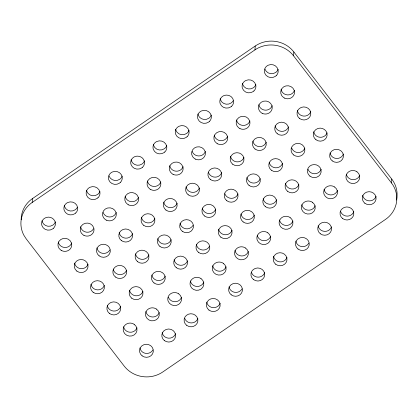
<?xml version="1.0" encoding="UTF-8"?>
<svg xmlns="http://www.w3.org/2000/svg" width="418" height="418" viewBox="0 0 418 418"><rect width="100%" height="100%" fill="white"/><g stroke="black" fill="none" stroke-linecap="round" stroke-linejoin="round"><path stroke-width="0.63" d="M391.76 179.087L391.478 182.953A27.625 26.104 4.2 0 1 385.521 219.398L162.764 371.978A27.625 26.104 4.2 0 1 124.167 366.043L26.235 238.908L23.967 235.418A27.635 26.115 4.2 0 1 32.191 202.458L32.473 198.597L255.231 46.022A27.635 26.115 4.2 0 1 293.844 51.968L391.76 179.087A27.625 26.104 4.2 0 1 396.483 200.05M32.191 202.458L254.949 49.883L255.231 46.022M391.478 182.953L293.556 55.829L293.844 51.968M264.97 69.09L264.996 69.2A6.907 6.526 4.2 0 0 275.634 72.507L276.455 71.844A6.907 6.526 4.2 0 0 278.127 69.252M242.466 83.459L242.722 84.457A6.907 6.526 4.2 0 0 253.36 87.764L254.181 87.101A6.907 6.526 4.2 0 0 255.853 84.509M220.187 98.721L220.443 99.714A6.907 6.526 4.2 0 0 231.081 103.021L231.906 102.358A6.907 6.526 4.2 0 0 233.166 100.712M197.913 113.978L198.169 114.971A6.907 6.526 4.2 0 0 208.807 118.278L209.627 117.62A6.907 6.526 4.2 0 0 211.299 115.028M175.638 129.235L175.894 130.233A6.907 6.526 4.2 0 0 186.532 133.535L187.353 132.877A6.907 6.526 4.2 0 0 189.025 130.285M153.359 144.492L153.615 145.49A6.907 6.526 4.2 0 0 164.253 148.798L165.079 148.134A6.907 6.526 4.2 0 0 166.751 145.542M131.085 159.749L131.341 160.747A6.907 6.526 4.2 0 0 141.979 164.055L142.799 163.391A6.907 6.526 4.2 0 0 144.471 160.799M109.035 175.894L109.067 176.004A6.907 6.526 4.2 0 0 119.705 179.312L120.525 178.648A6.907 6.526 4.2 0 0 122.197 176.056M86.531 190.263L86.787 191.261A6.907 6.526 4.2 0 0 97.425 194.569L98.246 193.905A6.907 6.526 4.2 0 0 99.923 191.313M64.257 205.525L64.513 206.518A6.907 6.526 4.2 0 0 75.151 209.826L75.971 209.162A6.907 6.526 4.2 0 0 77.236 207.516M41.983 220.782L42.239 221.775A6.907 6.526 4.2 0 0 52.877 225.083L53.697 224.424A6.907 6.526 4.2 0 0 55.369 221.833M21.182 219.685A27.635 26.115 4.2 0 1 32.473 198.597M152.889 349.913A6.907 6.526 4.2 0 1 145.673 353.367A6.907 6.526 4.2 0 1 139.91 347.917M286.957 257.42A6.907 6.526 4.2 0 1 279.867 261.882A6.907 6.526 4.2 0 1 273.565 256.37M376.059 196.392A6.907 6.526 4.2 0 1 368.969 200.849A6.907 6.526 4.2 0 1 362.672 195.342M331.505 226.906A6.907 6.526 4.2 0 1 324.42 231.368A6.907 6.526 4.2 0 1 318.119 225.856M308.818 243.109A6.907 6.526 4.2 0 1 301.603 246.563A6.907 6.526 4.2 0 1 295.845 241.113M254.949 49.883A27.635 26.115 4.2 0 1 293.556 55.829M136.979 327.78A6.907 6.526 4.2 0 1 129.888 332.237A6.907 6.526 4.2 0 1 123.587 326.73M227.622 136.216A6.907 6.526 4.2 0 1 220.537 140.678A6.907 6.526 4.2 0 1 214.235 135.166M298.865 184.526A6.907 6.526 4.2 0 1 291.774 188.988A6.907 6.526 4.2 0 1 285.473 183.476M205.348 151.473A6.907 6.526 4.2 0 1 198.801 155.956A6.907 6.526 4.2 0 1 192.217 151.421M294.45 90.445A6.907 6.526 4.2 0 1 287.365 94.907A6.907 6.526 4.2 0 1 281.063 89.395M71.692 243.02A6.907 6.526 4.2 0 1 64.602 247.482A6.907 6.526 4.2 0 1 58.301 241.97M343.418 154.012A6.907 6.526 4.2 0 1 336.328 158.474A6.907 6.526 4.2 0 1 330.027 152.962M120.656 306.587A6.907 6.526 4.2 0 1 113.565 311.049A6.907 6.526 4.2 0 1 107.269 305.537M254.311 215.04A6.907 6.526 4.2 0 1 247.226 219.502A6.907 6.526 4.2 0 1 240.925 213.99M359.736 175.199A6.907 6.526 4.2 0 1 352.651 179.662A6.907 6.526 4.2 0 1 346.35 174.149M270.634 236.233A6.907 6.526 4.2 0 1 263.544 240.695A6.907 6.526 4.2 0 1 257.242 235.182M315.188 205.713A6.907 6.526 4.2 0 1 308.097 210.176A6.907 6.526 4.2 0 1 301.796 204.663M276.585 199.783A6.907 6.526 4.2 0 1 269.5 204.245A6.907 6.526 4.2 0 1 263.199 198.733M237.988 193.853A6.907 6.526 4.2 0 1 231.441 198.336A6.907 6.526 4.2 0 1 224.858 193.8M104.333 285.4A6.907 6.526 4.2 0 1 97.248 289.862A6.907 6.526 4.2 0 1 90.946 284.35M292.908 220.976A6.907 6.526 4.2 0 1 285.823 225.438A6.907 6.526 4.2 0 1 279.522 219.925M327.095 132.819A6.907 6.526 4.2 0 1 320.005 137.282A6.907 6.526 4.2 0 1 313.704 131.769M249.901 120.959A6.907 6.526 4.2 0 1 242.811 125.421A6.907 6.526 4.2 0 1 236.51 119.909M282.542 163.339A6.907 6.526 4.2 0 1 275.452 167.801A6.907 6.526 4.2 0 1 269.155 162.288M260.268 178.596A6.907 6.526 4.2 0 1 253.177 183.058A6.907 6.526 4.2 0 1 246.876 177.546M88.015 264.207A6.907 6.526 4.2 0 1 80.925 268.67A6.907 6.526 4.2 0 1 74.623 263.157M243.945 157.403A6.907 6.526 4.2 0 1 236.854 161.865A6.907 6.526 4.2 0 1 230.553 156.353M221.671 172.665A6.907 6.526 4.2 0 1 215.124 177.148A6.907 6.526 4.2 0 1 208.535 172.608M266.219 142.146A6.907 6.526 4.2 0 1 259.134 146.608A6.907 6.526 4.2 0 1 252.833 141.096M310.773 111.632A6.907 6.526 4.2 0 1 303.682 116.094A6.907 6.526 4.2 0 1 297.381 110.582M353.785 211.649A6.907 6.526 4.2 0 1 347.238 216.132A6.907 6.526 4.2 0 1 340.649 211.597M132.563 233.693A6.907 6.526 4.2 0 1 125.478 238.155A6.907 6.526 4.2 0 1 119.177 232.643M109.877 249.896A6.907 6.526 4.2 0 1 102.661 253.35A6.907 6.526 4.2 0 1 96.898 247.9M193.027 225.312A6.907 6.526 4.2 0 1 185.811 228.766A6.907 6.526 4.2 0 1 180.048 223.316M154.843 218.436A6.907 6.526 4.2 0 1 147.753 222.898A6.907 6.526 4.2 0 1 141.451 217.386M272.175 105.702A6.907 6.526 4.2 0 1 265.085 110.164A6.907 6.526 4.2 0 1 258.784 104.652M177.117 203.179A6.907 6.526 4.2 0 1 170.027 207.641A6.907 6.526 4.2 0 1 163.725 202.129M199.391 187.922A6.907 6.526 4.2 0 1 192.306 192.384A6.907 6.526 4.2 0 1 186.005 186.872M288.498 126.889A6.907 6.526 4.2 0 1 281.408 131.351A6.907 6.526 4.2 0 1 275.107 125.839M241.991 288.88A6.907 6.526 4.2 0 1 234.775 292.334A6.907 6.526 4.2 0 1 229.017 286.884M321.139 169.269A6.907 6.526 4.2 0 1 314.592 173.752A6.907 6.526 4.2 0 1 308.009 169.217M304.816 148.076A6.907 6.526 4.2 0 1 298.269 152.565A6.907 6.526 4.2 0 1 291.686 148.024M337.462 190.456A6.907 6.526 4.2 0 1 330.372 194.919A6.907 6.526 4.2 0 1 324.07 189.406M183.074 166.73A6.907 6.526 4.2 0 1 175.983 171.192A6.907 6.526 4.2 0 1 169.682 165.68M232.037 230.297A6.907 6.526 4.2 0 1 224.947 234.759A6.907 6.526 4.2 0 1 218.645 229.252M264.678 272.677A6.907 6.526 4.2 0 1 258.131 277.16A6.907 6.526 4.2 0 1 251.547 272.625M248.36 251.49A6.907 6.526 4.2 0 1 241.27 255.952A6.907 6.526 4.2 0 1 234.968 250.439M215.714 209.11A6.907 6.526 4.2 0 1 208.624 213.572A6.907 6.526 4.2 0 1 202.328 208.059M160.794 181.987A6.907 6.526 4.2 0 1 153.709 186.449A6.907 6.526 4.2 0 1 147.408 180.937M138.52 197.249A6.907 6.526 4.2 0 1 131.43 201.706A6.907 6.526 4.2 0 1 125.128 196.199M187.483 260.816A6.907 6.526 4.2 0 1 180.393 265.278A6.907 6.526 4.2 0 1 174.097 259.766M142.93 291.33A6.907 6.526 4.2 0 1 135.845 295.792A6.907 6.526 4.2 0 1 129.543 290.28M165.209 276.073A6.907 6.526 4.2 0 1 158.119 280.535A6.907 6.526 4.2 0 1 151.818 275.023M209.35 246.5A6.907 6.526 4.2 0 1 202.134 249.959A6.907 6.526 4.2 0 1 196.371 244.509M159.253 312.518A6.907 6.526 4.2 0 1 152.168 316.98A6.907 6.526 4.2 0 1 145.866 311.467M181.532 297.261A6.907 6.526 4.2 0 1 174.985 301.744A6.907 6.526 4.2 0 1 168.397 297.208M226.081 266.747A6.907 6.526 4.2 0 1 218.995 271.209A6.907 6.526 4.2 0 1 212.694 265.696M126.612 270.143A6.907 6.526 4.2 0 1 119.522 274.605A6.907 6.526 4.2 0 1 113.221 269.093M203.806 282.004A6.907 6.526 4.2 0 1 196.716 286.466A6.907 6.526 4.2 0 1 190.415 280.953M175.576 333.71A6.907 6.526 4.2 0 1 168.485 338.172A6.907 6.526 4.2 0 1 162.189 332.66M197.85 318.453A6.907 6.526 4.2 0 1 191.303 322.936A6.907 6.526 4.2 0 1 184.719 318.401M220.129 303.196A6.907 6.526 4.2 0 1 213.039 307.653A6.907 6.526 4.2 0 1 206.738 302.146M93.559 228.709A6.907 6.526 4.2 0 1 86.338 232.162A6.907 6.526 4.2 0 1 80.58 226.713M116.241 212.506A6.907 6.526 4.2 0 1 109.699 216.989A6.907 6.526 4.2 0 1 103.11 212.454M148.886 254.881A6.907 6.526 4.2 0 1 141.796 259.343A6.907 6.526 4.2 0 1 135.5 253.836M171.161 239.624A6.907 6.526 4.2 0 1 164.075 244.086A6.907 6.526 4.2 0 1 157.774 238.573M53.415 228.285L52.59 228.949A6.907 6.526 4.2 0 1 41.952 225.642L41.695 224.644A6.907 6.526 4.2 0 1 44.433 218.353L46.351 217.433L48.483 217.125A6.907 6.526 4.2 0 1 55.328 222.658L55.416 223.677A6.907 6.526 4.2 0 1 53.415 228.285M75.689 213.028L74.869 213.692A6.907 6.526 4.2 0 1 64.231 210.385L63.975 209.387A6.907 6.526 4.2 0 1 66.708 203.096L67.627 202.563A6.907 6.526 4.2 0 1 77.602 207.401L77.691 208.42A6.907 6.526 4.2 0 1 75.689 213.028M97.964 197.771L97.143 198.43A6.907 6.526 4.2 0 1 86.505 195.128L86.249 194.13A6.907 6.526 4.2 0 1 88.982 187.839L89.907 187.306A6.907 6.526 4.2 0 1 99.876 192.139L99.965 193.163A6.907 6.526 4.2 0 1 97.964 197.771M120.243 182.514L119.417 183.173A6.907 6.526 4.2 0 1 108.779 179.865L108.523 178.873A6.907 6.526 4.2 0 1 111.261 172.582L112.181 172.049A6.907 6.526 4.2 0 1 122.155 176.882L122.244 177.906A6.907 6.526 4.2 0 1 120.243 182.514M142.517 167.252L141.697 167.916A6.907 6.526 4.2 0 1 131.059 164.608L130.803 163.61A6.907 6.526 4.2 0 1 133.535 157.32L134.455 156.792A6.907 6.526 4.2 0 1 144.429 161.625L144.518 162.649A6.907 6.526 4.2 0 1 142.517 167.252M164.791 151.995L163.971 152.659A6.907 6.526 4.2 0 1 153.333 149.351L153.077 148.353A6.907 6.526 4.2 0 1 155.809 142.063L156.734 141.535A6.907 6.526 4.2 0 1 166.704 146.368L166.792 147.387A6.907 6.526 4.2 0 1 164.791 151.995M187.071 136.738L186.245 137.402A6.907 6.526 4.2 0 1 175.607 134.094L175.351 133.096A6.907 6.526 4.2 0 1 178.089 126.806L179.008 126.273A6.907 6.526 4.2 0 1 188.983 131.111L189.072 132.13A6.907 6.526 4.2 0 1 187.071 136.738M209.345 121.481L208.525 122.145A6.907 6.526 4.2 0 1 197.886 118.837L197.63 117.839A6.907 6.526 4.2 0 1 200.363 111.549L201.283 111.016A6.907 6.526 4.2 0 1 211.257 115.854L211.346 116.873A6.907 6.526 4.2 0 1 209.345 121.481M231.619 106.224L230.799 106.888A6.907 6.526 4.2 0 1 220.161 103.58L219.905 102.582A6.907 6.526 4.2 0 1 222.637 96.292L223.562 95.759A6.907 6.526 4.2 0 1 233.531 100.597L233.62 101.616A6.907 6.526 4.2 0 1 231.619 106.224M253.898 90.967L253.073 91.626A6.907 6.526 4.2 0 1 242.44 88.323L242.179 87.325A6.907 6.526 4.2 0 1 244.917 81.035L245.836 80.502A6.907 6.526 4.2 0 1 255.811 85.335L255.9 86.359A6.907 6.526 4.2 0 1 253.898 90.967M276.173 75.71L275.352 76.369A6.907 6.526 4.2 0 1 264.714 73.061L264.458 72.068A6.907 6.526 4.2 0 1 267.191 65.778L268.11 65.245A6.907 6.526 4.2 0 1 278.085 70.078L278.174 71.102A6.907 6.526 4.2 0 1 276.173 75.71M284.48 98.068L283.556 97.525A6.907 6.526 4.2 0 1 283.514 86.965A6.907 6.526 4.2 0 1 294.152 90.272L294.408 91.27A6.907 6.526 4.2 0 1 291.675 97.561A6.907 6.526 4.2 0 1 284.48 98.068M262.206 113.325L261.281 112.787A6.907 6.526 4.2 0 1 261.234 102.222A6.907 6.526 4.2 0 1 271.872 105.529L272.128 106.527A6.907 6.526 4.2 0 1 269.396 112.818A6.907 6.526 4.2 0 1 262.206 113.325M356.915 171.756L355.99 171.218A6.907 6.526 4.2 0 0 348.8 171.725A6.907 6.526 4.2 0 0 346.067 178.016L346.323 179.008A6.907 6.526 4.2 0 0 356.962 182.316A6.907 6.526 4.2 0 0 356.915 171.756M239.932 128.582L239.007 128.044A6.907 6.526 4.2 0 1 238.96 117.479A6.907 6.526 4.2 0 1 249.598 120.786L249.854 121.784A6.907 6.526 4.2 0 1 247.122 128.075A6.907 6.526 4.2 0 1 239.932 128.582M334.64 187.013L333.71 186.475A6.907 6.526 4.2 0 0 326.521 186.982A6.907 6.526 4.2 0 0 323.788 193.273L324.044 194.271A6.907 6.526 4.2 0 0 334.682 197.573A6.907 6.526 4.2 0 0 334.64 187.013M217.653 143.839L216.728 143.301A6.907 6.526 4.2 0 1 216.686 132.736A6.907 6.526 4.2 0 1 227.324 136.043L227.58 137.041A6.907 6.526 4.2 0 1 224.847 143.332A6.907 6.526 4.2 0 1 217.653 143.839M312.361 202.27L311.436 201.732A6.907 6.526 4.2 0 0 304.247 202.239A6.907 6.526 4.2 0 0 301.514 208.53L301.77 209.528A6.907 6.526 4.2 0 0 312.408 212.835A6.907 6.526 4.2 0 0 312.361 202.27M195.378 159.096L194.454 158.558A6.907 6.526 4.2 0 1 194.407 147.998A6.907 6.526 4.2 0 1 205.045 151.3L205.301 152.298A6.907 6.526 4.2 0 1 202.568 158.589A6.907 6.526 4.2 0 1 195.378 159.096M290.087 217.527L289.162 216.989A6.907 6.526 4.2 0 0 281.972 217.496A6.907 6.526 4.2 0 0 279.234 223.787L279.496 224.785A6.907 6.526 4.2 0 0 290.134 228.092A6.907 6.526 4.2 0 0 290.087 217.527M173.104 174.353L172.179 173.815A6.907 6.526 4.2 0 1 172.132 163.255A6.907 6.526 4.2 0 1 182.77 166.563L183.027 167.555A6.907 6.526 4.2 0 1 180.294 173.846A6.907 6.526 4.2 0 1 173.104 174.353M267.813 232.784L266.883 232.246A6.907 6.526 4.2 0 0 259.693 232.753A6.907 6.526 4.2 0 0 256.96 239.044L257.216 240.042A6.907 6.526 4.2 0 0 267.854 243.349A6.907 6.526 4.2 0 0 267.813 232.784M150.825 189.61L149.9 189.072A6.907 6.526 4.2 0 1 149.858 178.512A6.907 6.526 4.2 0 1 160.496 181.82L160.752 182.818A6.907 6.526 4.2 0 1 158.02 189.108A6.907 6.526 4.2 0 1 150.825 189.61M245.533 248.046L244.608 247.503A6.907 6.526 4.2 0 0 237.419 248.01A6.907 6.526 4.2 0 0 234.686 254.301L234.942 255.299A6.907 6.526 4.2 0 0 245.58 258.606A6.907 6.526 4.2 0 0 245.533 248.046M128.551 204.872L127.626 204.329A6.907 6.526 4.2 0 1 127.579 193.769A6.907 6.526 4.2 0 1 138.217 197.077L138.473 198.075A6.907 6.526 4.2 0 1 135.74 204.365A6.907 6.526 4.2 0 1 128.551 204.872M223.259 263.303L222.334 262.765A6.907 6.526 4.2 0 0 215.145 263.267A6.907 6.526 4.2 0 0 212.407 269.558L212.668 270.556A6.907 6.526 4.2 0 0 223.306 273.863A6.907 6.526 4.2 0 0 223.259 263.303M106.276 220.129L105.352 219.591A6.907 6.526 4.2 0 1 105.305 209.026A6.907 6.526 4.2 0 1 115.943 212.334L116.199 213.332A6.907 6.526 4.2 0 1 113.466 219.622A6.907 6.526 4.2 0 1 106.276 220.129M200.985 278.56L200.055 278.022A6.907 6.526 4.2 0 0 192.865 278.529A6.907 6.526 4.2 0 0 190.133 284.82L190.389 285.813A6.907 6.526 4.2 0 0 201.027 289.12A6.907 6.526 4.2 0 0 200.985 278.56M83.997 235.386L83.072 234.848A6.907 6.526 4.2 0 1 83.03 224.283A6.907 6.526 4.2 0 1 93.669 227.591L93.925 228.589A6.907 6.526 4.2 0 1 91.192 234.879A6.907 6.526 4.2 0 1 83.997 235.386M178.705 293.817L177.781 293.279A6.907 6.526 4.2 0 0 170.591 293.786A6.907 6.526 4.2 0 0 167.858 300.077L168.114 301.075A6.907 6.526 4.2 0 0 178.752 304.377A6.907 6.526 4.2 0 0 178.705 293.817M61.723 250.643L60.798 250.105A6.907 6.526 4.2 0 1 60.751 239.54A6.907 6.526 4.2 0 1 71.389 242.848L71.645 243.846A6.907 6.526 4.2 0 1 68.913 250.136A6.907 6.526 4.2 0 1 61.723 250.643M156.431 309.074L155.506 308.536A6.907 6.526 4.2 0 0 148.317 309.043A6.907 6.526 4.2 0 0 145.579 315.334L145.84 316.332A6.907 6.526 4.2 0 0 156.478 319.639A6.907 6.526 4.2 0 0 156.431 309.074M134.157 324.331L133.227 323.793A6.907 6.526 4.2 0 0 126.037 324.3A6.907 6.526 4.2 0 0 123.305 330.591L123.561 331.589A6.907 6.526 4.2 0 0 134.199 334.896A6.907 6.526 4.2 0 0 134.157 324.331M275.775 264.296A6.907 6.526 4.2 0 0 286.92 260.289A6.907 6.526 4.2 0 0 277.599 253.136A6.907 6.526 4.2 0 0 275.775 264.296M142.12 355.843A6.907 6.526 4.2 0 0 153.265 351.836A6.907 6.526 4.2 0 0 143.944 344.683A6.907 6.526 4.2 0 0 142.12 355.843M364.877 203.263A6.907 6.526 4.2 0 0 376.022 199.261A6.907 6.526 4.2 0 0 366.701 192.108A6.907 6.526 4.2 0 0 364.877 203.263M320.324 233.782A6.907 6.526 4.2 0 0 331.474 229.775A6.907 6.526 4.2 0 0 322.147 222.622A6.907 6.526 4.2 0 0 320.324 233.782M298.05 249.039A6.907 6.526 4.2 0 0 309.195 245.032A6.907 6.526 4.2 0 0 299.873 237.879A6.907 6.526 4.2 0 0 298.05 249.039M332.237 160.888A6.907 6.526 4.2 0 0 343.382 156.881A6.907 6.526 4.2 0 0 334.055 149.728A6.907 6.526 4.2 0 0 332.237 160.888M287.683 191.402A6.907 6.526 4.2 0 0 298.828 187.395A6.907 6.526 4.2 0 0 289.507 180.242A6.907 6.526 4.2 0 0 287.683 191.402M265.409 206.659A6.907 6.526 4.2 0 0 276.554 202.652A6.907 6.526 4.2 0 0 267.227 195.499A6.907 6.526 4.2 0 0 265.409 206.659M243.13 221.916A6.907 6.526 4.2 0 0 254.275 217.909A6.907 6.526 4.2 0 0 244.953 210.756A6.907 6.526 4.2 0 0 243.13 221.916M226.807 200.729A6.907 6.526 4.2 0 0 237.957 196.721A6.907 6.526 4.2 0 0 228.63 189.568A6.907 6.526 4.2 0 0 226.807 200.729M93.151 292.276A6.907 6.526 4.2 0 0 104.301 288.268A6.907 6.526 4.2 0 0 94.975 281.115A6.907 6.526 4.2 0 0 93.151 292.276M271.36 170.21A6.907 6.526 4.2 0 0 282.505 166.207A6.907 6.526 4.2 0 0 273.184 159.054A6.907 6.526 4.2 0 0 271.36 170.21M315.914 139.696A6.907 6.526 4.2 0 0 327.059 135.688A6.907 6.526 4.2 0 0 317.737 128.535A6.907 6.526 4.2 0 0 315.914 139.696M249.086 185.472A6.907 6.526 4.2 0 0 260.231 181.464A6.907 6.526 4.2 0 0 250.91 174.311A6.907 6.526 4.2 0 0 249.086 185.472M76.834 271.083A6.907 6.526 4.2 0 0 87.979 267.076A6.907 6.526 4.2 0 0 78.657 259.923A6.907 6.526 4.2 0 0 76.834 271.083M232.763 164.279A6.907 6.526 4.2 0 0 243.908 160.272A6.907 6.526 4.2 0 0 234.587 153.119A6.907 6.526 4.2 0 0 232.763 164.279M210.489 179.536A6.907 6.526 4.2 0 0 221.634 175.529A6.907 6.526 4.2 0 0 212.313 168.381A6.907 6.526 4.2 0 0 210.489 179.536M255.037 149.022A6.907 6.526 4.2 0 0 266.188 145.015A6.907 6.526 4.2 0 0 256.861 137.862A6.907 6.526 4.2 0 0 255.037 149.022M299.591 118.508A6.907 6.526 4.2 0 0 310.736 114.501A6.907 6.526 4.2 0 0 301.415 107.348A6.907 6.526 4.2 0 0 299.591 118.508M109.474 313.463A6.907 6.526 4.2 0 0 120.619 309.456A6.907 6.526 4.2 0 0 111.298 302.303A6.907 6.526 4.2 0 0 109.474 313.463M99.108 255.826A6.907 6.526 4.2 0 0 110.253 251.819A6.907 6.526 4.2 0 0 100.931 244.666A6.907 6.526 4.2 0 0 99.108 255.826M131.748 298.206A6.907 6.526 4.2 0 0 142.899 294.199A6.907 6.526 4.2 0 0 133.572 287.046A6.907 6.526 4.2 0 0 131.748 298.206M176.302 267.692A6.907 6.526 4.2 0 0 187.447 263.685A6.907 6.526 4.2 0 0 178.125 256.532A6.907 6.526 4.2 0 0 176.302 267.692M198.581 252.43A6.907 6.526 4.2 0 0 209.726 248.428A6.907 6.526 4.2 0 0 200.4 241.275A6.907 6.526 4.2 0 0 198.581 252.43M154.028 282.949A6.907 6.526 4.2 0 0 165.173 278.942A6.907 6.526 4.2 0 0 155.851 271.789A6.907 6.526 4.2 0 0 154.028 282.949M231.222 294.81A6.907 6.526 4.2 0 0 242.367 290.803A6.907 6.526 4.2 0 0 233.045 283.65A6.907 6.526 4.2 0 0 231.222 294.81M164.394 340.586A6.907 6.526 4.2 0 0 175.539 336.579A6.907 6.526 4.2 0 0 166.218 329.426A6.907 6.526 4.2 0 0 164.394 340.586M115.431 277.014A6.907 6.526 4.2 0 0 126.576 273.011A6.907 6.526 4.2 0 0 117.254 265.858A6.907 6.526 4.2 0 0 115.431 277.014M186.668 325.329A6.907 6.526 4.2 0 0 197.819 321.322A6.907 6.526 4.2 0 0 188.492 314.169A6.907 6.526 4.2 0 0 186.668 325.329M208.948 310.067A6.907 6.526 4.2 0 0 220.093 306.065A6.907 6.526 4.2 0 0 210.771 298.912A6.907 6.526 4.2 0 0 208.948 310.067M182.258 231.243A6.907 6.526 4.2 0 0 193.403 227.235A6.907 6.526 4.2 0 0 184.082 220.082A6.907 6.526 4.2 0 0 182.258 231.243M137.705 261.757A6.907 6.526 4.2 0 0 148.85 257.749A6.907 6.526 4.2 0 0 139.528 250.601A6.907 6.526 4.2 0 0 137.705 261.757M159.979 246.5A6.907 6.526 4.2 0 0 171.129 242.492A6.907 6.526 4.2 0 0 161.803 235.339A6.907 6.526 4.2 0 0 159.979 246.5M121.382 240.569A6.907 6.526 4.2 0 0 132.532 236.562A6.907 6.526 4.2 0 0 123.206 229.409A6.907 6.526 4.2 0 0 121.382 240.569M143.661 225.312A6.907 6.526 4.2 0 0 154.806 221.305A6.907 6.526 4.2 0 0 145.485 214.152A6.907 6.526 4.2 0 0 143.661 225.312M165.936 210.055A6.907 6.526 4.2 0 0 177.08 206.048A6.907 6.526 4.2 0 0 167.759 198.895A6.907 6.526 4.2 0 0 165.936 210.055M204.533 215.986A6.907 6.526 4.2 0 0 215.678 211.978A6.907 6.526 4.2 0 0 206.356 204.825A6.907 6.526 4.2 0 0 204.533 215.986M188.21 194.798A6.907 6.526 4.2 0 0 199.36 190.791A6.907 6.526 4.2 0 0 190.033 183.638A6.907 6.526 4.2 0 0 188.21 194.798M253.496 279.553A6.907 6.526 4.2 0 0 264.646 275.546A6.907 6.526 4.2 0 0 255.32 268.393A6.907 6.526 4.2 0 0 253.496 279.553M277.317 133.765A6.907 6.526 4.2 0 0 288.462 129.758A6.907 6.526 4.2 0 0 279.14 122.605A6.907 6.526 4.2 0 0 277.317 133.765M220.856 237.173A6.907 6.526 4.2 0 0 232 233.166A6.907 6.526 4.2 0 0 222.679 226.013A6.907 6.526 4.2 0 0 220.856 237.173M309.957 176.145A6.907 6.526 4.2 0 0 321.102 172.138A6.907 6.526 4.2 0 0 311.781 164.985A6.907 6.526 4.2 0 0 309.957 176.145M342.603 218.525A6.907 6.526 4.2 0 0 353.748 214.518A6.907 6.526 4.2 0 0 344.427 207.365A6.907 6.526 4.2 0 0 342.603 218.525M293.635 154.953A6.907 6.526 4.2 0 0 304.785 150.945A6.907 6.526 4.2 0 0 295.458 143.797A6.907 6.526 4.2 0 0 293.635 154.953"/></g></svg>
